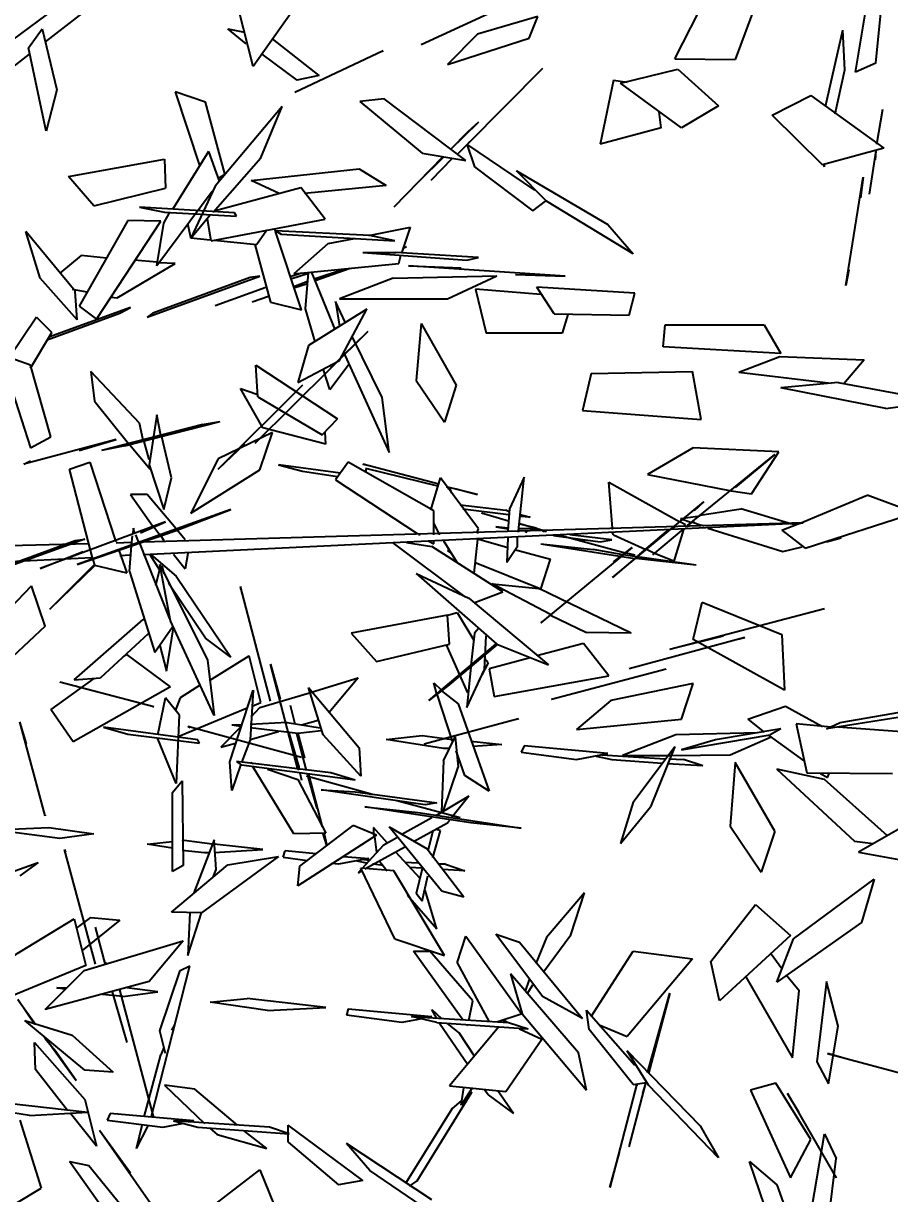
# Model space of a CAD drawing. Header units: millimetres. Extents: x 28448 to 57563, y -116865 to -58388.
# Drawn here: x 28824.4837 to 28824.6528, y -58460.6967 to -58460.4681 of the extents above; entities that cross this region are included whole.
import ezdxf

# ---------------------------------------------------------------- set-up
doc = ezdxf.new("R2010")
doc.units = ezdxf.units.MM
doc.header["$PDMODE"] = 35
doc.header["$PDSIZE"] = 0.5
doc.layers.get('DEFPOINTS').update_dxf_attribs({"color": 252, "lineweight": 5})
doc.layers.add('Proyecto de Pavimento', color=4, linetype='Continuous')
doc.styles.add('Angosta', font='romans.shx', dxfattribs={"width": 0.8})
doc.dimstyles.new('JC_1@100', dxfattribs={"dimscale": 0.9, "dimtxt": 0.18, "dimasz": 0.08, "dimexe": 0.15, "dimexo": 0.05, "dimgap": 0.05, "dimtad": 1, "dimzin": 1, "dimdsep": 46, "dimtxsty": 'Angosta', "dimblk1": 'DOT', "dimblk2": 'DOT', "dimsah": 1, "dimcen": 0.09, "dimclrd": 2, "dimclre": 1, "dimclrt": 3, "dimaunit": 1, "dimadec": 3, "dimazin": 0, "dimtfac": 1.8, "dimtmove": 2, "dimatfit": 3, "dimldrblk": 'DOT', "dimfxl": 0.15, "dimtolj": 1, "dimtzin": 0, "dimarcsym": 0})

# ---------------------------------------------------------------- blocks, each defined once
blk = doc.blocks.new('_Dot')
at = {"color": 0, "linetype": 'ByBlock', "lineweight": -2}
blk.add_line((-0.5, 0), (-1, 0), dxfattribs=at)
at = {"color": 0, "linetype": 'ByBlock', "const_width": 0.5}
blk.add_lwpolyline([(-0.25, 0, 1), (0.25, 0, 1)], format="xyb", close=True, dxfattribs=at)
blk = doc.blocks.new('*D723')
at = {"layer": 'DEFPOINTS', "color": 0, "transparency": 16777216}
for p in [(28824.37702, -58459.51858), (28824.57936, -58459.7194), (28822.83342, -58461.07383)]:
    blk.add_point(p, dxfattribs=at)
at = {"layer": 'Proyecto de Pavimento', "color": 1, "lineweight": -2, "transparency": 16777216}
for p, q in [((28824.40896, -58459.55028), (28824.67518, -58459.8145)), ((28822.86536, -58461.10553), (28823.13158, -58461.36975))]:
    blk.add_line(p, q, dxfattribs=at)
at = {"layer": 'Proyecto de Pavimento', "color": 2, "lineweight": -2, "transparency": 16777216}
blk.add_line((28823.08648, -58461.22355), (28824.52864, -58459.7705), dxfattribs=at)
at = {"layer": 'Proyecto de Pavimento', "color": 2, "lineweight": -2, "transparency": 16777216, "xscale": 0.072, "yscale": 0.072, "zscale": 0.072}
for p, rotation in [((28824.57936, -58459.7194), 45.21542905401662), ((28823.03576, -58461.27465), 225.2154290540166)]:
    blk.add_blockref('_Dot', p, dxfattribs=dict(at, rotation=rotation))
at = {"layer": 'Proyecto de Pavimento', "color": 3, "transparency": 16777216, "insert": (28823.71813, -58460.40827), "char_height": 0.162, "attachment_point": 5, "rotation": 45.2154, "style": 'Angosta'}
blk.add_mtext('\\A1;2.19', dxfattribs=at)
blk = doc.blocks.new('*D724')
at = {"layer": 'DEFPOINTS', "color": 0, "transparency": 16777216}
for p in [(28824.37702, -58459.51858), (28825.92181, -58461.07383), (28825.75128, -58461.2432)]:
    blk.add_point(p, dxfattribs=at)
at = {"layer": 'Proyecto de Pavimento', "color": 1, "lineweight": -2, "transparency": 16777216}
for p, q in [((28824.34509, -58459.55029), (28824.11071, -58459.78309)), ((28825.88988, -58461.10554), (28825.6555, -58461.33834))]:
    blk.add_line(p, q, dxfattribs=at)
at = {"layer": 'Proyecto de Pavimento', "color": 2, "lineweight": -2, "transparency": 16777216}
blk.add_line((28824.25723, -58459.73904), (28825.70054, -58461.19212), dxfattribs=at)
at = {"layer": 'Proyecto de Pavimento', "color": 2, "lineweight": -2, "transparency": 16777216, "xscale": 0.072, "yscale": 0.072, "zscale": 0.072}
for p, rotation in [((28824.20649, -58459.68796), 134.8066763283313), ((28825.75128, -58461.2432), 314.8066763283313)]:
    blk.add_blockref('_Dot', p, dxfattribs=dict(at, rotation=rotation))
at = {"layer": 'Proyecto de Pavimento', "color": 3, "transparency": 16777216, "insert": (28825.06828, -58460.37679), "char_height": 0.162, "attachment_point": 5, "rotation": 314.8067, "style": 'Angosta'}
blk.add_mtext('\\A1;2.19', dxfattribs=at)
blk = doc.blocks.new('02PTRX29')
at = {"color": 7, "linetype": 'Continuous'}
for p, q in [((0.07366, 0.05955), (0.19112, 0.14646)), ((0.18581, 0.139), (0.1416, 0.10471)), ((0.12091, 0.08865), (0.13856, 0.10231)), ((0.16076, 0.00705), (0.28961, 0.01084)), ((0.28961, 0.01072), (0.16076, 0.00452)), ((0.15848, 0.00692), (0.15545, 0.0068)), ((0.15981, 0.00692), (0.16, 0.00705)), ((0.16, 0.00705), (0.15981, 0.00705)), ((0.15981, 0.00705), (0.16038, 0.00705)), ((0.16038, 0.00705), (0.16057, 0.00718)), ((0.15013, 0.00667), (0.13019, 0.00612)), ((0.1507, 0.00389), (0.11769, 0.00237)), ((0.15621, 0.00439), (0.15829, 0.00452))]:
    blk.add_line(p, q, dxfattribs=at)
at = {"color": 76, "linetype": 'Continuous'}
for p, q in [((0.29986, 0.09877), (0.30289, 0.11724)), ((0.26456, 0.10142), (0.27139, 0.11483)), ((0.21503, 0.10421), (0.2361, 0.11395)), ((0.30384, 0.10054), (0.30517, 0.11407)), ((0.1822, 0.09991), (0.17936, 0.11116)), ((0.19074, 0.11192), (0.1822, 0.09991)), ((0.28031, 0.11192), (0.27633, 0.1013)), ((0.2378, 0.10965), (0.22604, 0.10623)), ((0.2361, 0.10547), (0.2378, 0.10965)), ((0.13837, 0.10357), (0.14103, 0.10724)), ((0.14103, 0.10724), (0.14387, 0.09535)), ((0.18088, 0.10433), (0.17727, 0.10724)), ((0.17727, 0.10724), (0.1805, 0.10661)), ((0.19511, 0.09813), (0.186, 0.10534)), ((0.22604, 0.10623), (0.22016, 0.10028)), ((0.22016, 0.10028), (0.2361, 0.10547)), ((0.29397, 0.09206), (0.29739, 0.10699)), ((0.29777, 0.09927), (0.29739, 0.10699)), ((0.14179, 0.08725), (0.13837, 0.10357)), ((0.20763, 0.10294), (0.19036, 0.09484)), ((0.20763, 0.10294), (0.20744, 0.10281)), ((0.21503, 0.10421), (0.2156, 0.10446)), ((0.18391, 0.10231), (0.19074, 0.09725)), ((0.26456, 0.10142), (0.27633, 0.1013)), ((0.23875, 0.09953), (0.22395, 0.0846)), ((0.23154, 0.09231), (0.23875, 0.09953)), ((0.25393, 0.09662), (0.26513, 0.0994)), ((0.26513, 0.0994), (0.2731, 0.09219)), ((0.29587, 0.09067), (0.29777, 0.09927)), ((0.30384, 0.10054), (0.29986, 0.09877)), ((0.19511, 0.09813), (0.19074, 0.09725)), ((0.25261, 0.09725), (0.24995, 0.08472)), ((0.25261, 0.09725), (0.25526, 0.09687)), ((0.26589, 0.08789), (0.25393, 0.09662)), ((0.14387, 0.09535), (0.14179, 0.08725)), ((0.17291, 0.09295), (0.16702, 0.09497)), ((0.16702, 0.09497), (0.17177, 0.08055)), ((0.28354, 0.09042), (0.29113, 0.09421)), ((0.29113, 0.09421), (0.30536, 0.08397)), ((0.1767, 0.07891), (0.17291, 0.09295)), ((0.1879, 0.09206), (0.1748, 0.0765)), ((0.18372, 0.08207), (0.1879, 0.09206)), ((0.20782, 0.09358), (0.20308, 0.09307)), ((0.20308, 0.09307), (0.21522, 0.08295)), ((0.22376, 0.08156), (0.20782, 0.09358)), ((0.2731, 0.09219), (0.26589, 0.08789)), ((0.30403, 0.08472), (0.30517, 0.09156)), ((0.2619, 0.08789), (0.26152, 0.09105)), ((0.2934, 0.08068), (0.28354, 0.09042)), ((0.22073, 0.08371), (0.22623, 0.08903)), ((0.22414, 0.08713), (0.22073, 0.08371)), ((0.22623, 0.08903), (0.22414, 0.08713)), ((0.2619, 0.08789), (0.24995, 0.08472)), ((0.22395, 0.0846), (0.22205, 0.0827)), ((0.22395, 0.0846), (0.22452, 0.08523)), ((0.23723, 0.07574), (0.22395, 0.08472)), ((0.22395, 0.08472), (0.22547, 0.0803)), ((0.17348, 0.08333), (0.16645, 0.07195)), ((0.17348, 0.08333), (0.17556, 0.07751)), ((0.21522, 0.08295), (0.22376, 0.08156)), ((0.30536, 0.08397), (0.2934, 0.08068)), ((0.30384, 0.08346), (0.30251, 0.07498)), ((0.30384, 0.08346), (0.30365, 0.08169)), ((0.14615, 0.0784), (0.16494, 0.08181)), ((0.16494, 0.08181), (0.16513, 0.07612)), ((0.17442, 0.07144), (0.18372, 0.08207)), ((0.21921, 0.08219), (0.20972, 0.07245)), ((0.21465, 0.07751), (0.2194, 0.08219)), ((0.22111, 0.08194), (0.21693, 0.07764)), ((0.2194, 0.08219), (0.21921, 0.08219)), ((0.22547, 0.0803), (0.23686, 0.07169)), ((0.29378, 0.0803), (0.29359, 0.08068)), ((0.29378, 0.0803), (0.29378, 0.0808)), ((0.15108, 0.07271), (0.14615, 0.0784)), ((0.1767, 0.07878), (0.17537, 0.07802)), ((0.18182, 0.07764), (0.20289, 0.07992)), ((0.20289, 0.07992), (0.2082, 0.07663)), ((0.23363, 0.07954), (0.25147, 0.06904)), ((0.23951, 0.07359), (0.23363, 0.07954)), ((0.29796, 0.05715), (0.30137, 0.07827)), ((0.30137, 0.07827), (0.3008, 0.07422)), ((0.15108, 0.07271), (0.16513, 0.07612)), ((0.17423, 0.07549), (0.16342, 0.06094)), ((0.1748, 0.0765), (0.17006, 0.06638)), ((0.17461, 0.07169), (0.1915, 0.07625)), ((0.18733, 0.07511), (0.18182, 0.07764)), ((0.19625, 0.07005), (0.1915, 0.07625)), ((0.2082, 0.07663), (0.19226, 0.07511)), ((0.23686, 0.07169), (0.23932, 0.07359)), ((0.2564, 0.06334), (0.23951, 0.07359)), ((0.1786, 0.07131), (0.16, 0.07245)), ((0.16, 0.07245), (0.16494, 0.07144)), ((0.16475, 0.06929), (0.16588, 0.07131)), ((0.16494, 0.07144), (0.17898, 0.07068)), ((0.17006, 0.06638), (0.17385, 0.07094)), ((0.17898, 0.07068), (0.1786, 0.07131)), ((0.15773, 0.0698), (0.14824, 0.0531)), ((0.15165, 0.05057), (0.16418, 0.06967)), ((0.16418, 0.06967), (0.15773, 0.0698)), ((0.16342, 0.06094), (0.16475, 0.06929)), ((0.17006, 0.06651), (0.16949, 0.06916)), ((0.17404, 0.06587), (0.17329, 0.07005)), ((0.17404, 0.06587), (0.19625, 0.07005)), ((0.25147, 0.06904), (0.2564, 0.06334)), ((0.14748, 0.05601), (0.1378, 0.06765)), ((0.14065, 0.05854), (0.1378, 0.06765)), ((0.17006, 0.06638), (0.17006, 0.06651)), ((0.17385, 0.066), (0.17006, 0.06638)), ((0.18486, 0.0679), (0.18296, 0.06512)), ((0.18638, 0.06815), (0.18657, 0.06765)), ((0.18657, 0.06777), (0.18771, 0.06714)), ((0.20498, 0.06689), (0.18657, 0.06777)), ((0.19169, 0.05234), (0.18657, 0.06765)), ((0.18771, 0.06714), (0.20991, 0.06587)), ((0.20479, 0.06689), (0.21295, 0.06853)), ((0.20991, 0.06587), (0.20498, 0.06689)), ((0.21124, 0.06347), (0.21295, 0.06853)), ((0.17461, 0.066), (0.18296, 0.06512)), ((0.18258, 0.06512), (0.18562, 0.05386)), ((0.19682, 0.06524), (0.19017, 0.05942)), ((0.20194, 0.06625), (0.19682, 0.06524)), ((0.21162, 0.06448), (0.21219, 0.06474)), ((0.14862, 0.06297), (0.14444, 0.05955)), ((0.15355, 0.06246), (0.14862, 0.06297)), ((0.16342, 0.0617), (0.15905, 0.06208)), ((0.20365, 0.0636), (0.2101, 0.0636)), ((0.20365, 0.0636), (0.22395, 0.06208)), ((0.22623, 0.06259), (0.2101, 0.0636)), ((0.21067, 0.06145), (0.21105, 0.06297)), ((0.22395, 0.06208), (0.22623, 0.06259)), ((0.15564, 0.05474), (0.16702, 0.06145)), ((0.1638, 0.06157), (0.16342, 0.0617)), ((0.16702, 0.06145), (0.1638, 0.06157)), ((0.19169, 0.05955), (0.18942, 0.05879)), ((0.1896, 0.05841), (0.19302, 0.05955)), ((0.19017, 0.05942), (0.21067, 0.06145)), ((0.19245, 0.05259), (0.19302, 0.05968)), ((0.19359, 0.05968), (0.19814, 0.04854)), ((0.19416, 0.05841), (0.19985, 0.06031)), ((0.20118, 0.06044), (0.19435, 0.05803)), ((0.21257, 0.06094), (0.22281, 0.06056)), ((0.24312, 0.05892), (0.21257, 0.06094)), ((0.29853, 0.06018), (0.29796, 0.05715)), ((0.14786, 0.05044), (0.14065, 0.05854)), ((0.16152, 0.05095), (0.18353, 0.05892)), ((0.18163, 0.05866), (0.16266, 0.05171)), ((0.18353, 0.05892), (0.18163, 0.05866)), ((0.19283, 0.0579), (0.19017, 0.05689)), ((0.19017, 0.05664), (0.19283, 0.05753)), ((0.19283, 0.05753), (0.19283, 0.0579)), ((0.20953, 0.05854), (0.19909, 0.05449)), ((0.20953, 0.05854), (0.22983, 0.05904)), ((0.22016, 0.05449), (0.22983, 0.05904)), ((0.23344, 0.0593), (0.24312, 0.05892)), ((0.14691, 0.05639), (0.14976, 0.05588)), ((0.14786, 0.05044), (0.14748, 0.05601)), ((0.1545, 0.05487), (0.15564, 0.05474)), ((0.1748, 0.05322), (0.18467, 0.05677)), ((0.18524, 0.055), (0.18201, 0.05386)), ((0.23837, 0.05537), (0.22566, 0.05639)), ((0.22566, 0.05639), (0.22775, 0.04778)), ((0.24103, 0.05158), (0.23761, 0.05677)), ((0.25678, 0.05563), (0.23761, 0.05677)), ((0.25564, 0.05133), (0.25678, 0.05563)), ((0.15829, 0.05284), (0.14235, 0.04703)), ((0.14824, 0.0531), (0.15165, 0.05057)), ((0.15621, 0.05171), (0.15829, 0.05284)), ((0.18562, 0.05386), (0.19169, 0.05234)), ((0.19435, 0.04614), (0.19245, 0.05259)), ((0.20023, 0.04981), (0.19833, 0.05398)), ((0.19833, 0.05398), (0.19909, 0.04918)), ((0.19909, 0.05449), (0.22016, 0.05449)), ((0.13989, 0.05095), (0.13457, 0.04298)), ((0.13989, 0.05095), (0.14292, 0.04791)), ((0.14198, 0.04652), (0.15621, 0.05171)), ((0.16266, 0.05171), (0.16152, 0.05095)), ((0.20441, 0.05247), (0.19302, 0.04538)), ((0.19909, 0.04247), (0.20441, 0.05247)), ((0.24103, 0.05158), (0.25564, 0.05133)), ((0.24369, 0.05145), (0.24255, 0.04778)), ((0.2046, 0.04816), (0.18258, 0.02628)), ((0.19739, 0.04108), (0.2046, 0.04816)), ((0.21503, 0.04968), (0.21408, 0.03855)), ((0.21503, 0.04968), (0.22186, 0.03766)), ((0.26228, 0.04513), (0.26266, 0.04943)), ((0.26266, 0.04943), (0.28202, 0.04943)), ((0.28202, 0.04943), (0.28524, 0.04386)), ((0.13875, 0.04095), (0.14292, 0.04791)), ((0.20744, 0.03526), (0.20156, 0.04715)), ((0.24255, 0.04778), (0.22775, 0.04778)), ((0.13875, 0.04159), (0.13287, 0.04361)), ((0.13287, 0.04361), (0.13875, 0.02539)), ((0.19302, 0.04538), (0.19093, 0.03817)), ((0.19985, 0.04412), (0.20877, 0.02451)), ((0.28524, 0.04386), (0.26228, 0.04513)), ((0.14273, 0.02754), (0.13875, 0.04159)), ((0.18315, 0.03539), (0.18277, 0.04159)), ((0.18277, 0.04159), (0.19871, 0.03109)), ((0.19093, 0.03817), (0.19909, 0.04247)), ((0.1972, 0.03678), (0.20099, 0.04184)), ((0.27708, 0.04019), (0.28505, 0.04323)), ((0.28505, 0.04323), (0.30156, 0.0426)), ((0.30156, 0.0426), (0.29758, 0.03792)), ((0.16, 0.0302), (0.15051, 0.04032)), ((0.15051, 0.04032), (0.15127, 0.0345)), ((0.1972, 0.03678), (0.19587, 0.04083)), ((0.24824, 0.03994), (0.24653, 0.03273)), ((0.24824, 0.03994), (0.26798, 0.04032)), ((0.26968, 0.03096), (0.26798, 0.04032)), ((0.27708, 0.04019), (0.29511, 0.03804)), ((0.17537, 0.02122), (0.19188, 0.03766)), ((0.1841, 0.02931), (0.17974, 0.03703)), ((0.17974, 0.03703), (0.18296, 0.03589)), ((0.19188, 0.03766), (0.18998, 0.03577)), ((0.21408, 0.03855), (0.21959, 0.03045)), ((0.22186, 0.03766), (0.21959, 0.03045)), ((0.29644, 0.03817), (0.28524, 0.03716)), ((0.30574, 0.03311), (0.28524, 0.03716)), ((0.29644, 0.03817), (0.31636, 0.0345)), ((0.15127, 0.0345), (0.15791, 0.02628)), ((0.18315, 0.03539), (0.19568, 0.02792)), ((0.20877, 0.02451), (0.20744, 0.03526)), ((0.30574, 0.03311), (0.31636, 0.0345)), ((0.24653, 0.03273), (0.26968, 0.03096)), ((0.17234, 0.02995), (0.1526, 0.02489)), ((0.15716, 0.02577), (0.17575, 0.03058)), ((0.16076, 0.02691), (0.16, 0.0302)), ((0.16342, 0.03184), (0.1619, 0.0221)), ((0.16418, 0.0278), (0.16342, 0.03184)), ((0.17234, 0.02995), (0.17575, 0.03058)), ((0.19568, 0.02792), (0.19871, 0.03109)), ((0.13875, 0.02539), (0.14273, 0.02754)), ((0.16437, 0.02754), (0.16418, 0.0278)), ((0.16626, 0.01957), (0.16437, 0.02754)), ((0.186, 0.02843), (0.17537, 0.02324)), ((0.18353, 0.02109), (0.186, 0.02843)), ((0.19644, 0.02615), (0.1841, 0.02931)), ((0.19644, 0.02615), (0.19625, 0.02843)), ((0.15545, 0.02704), (0.13742, 0.02223)), ((0.14824, 0.02489), (0.15545, 0.02704)), ((0.15716, 0.02577), (0.1526, 0.02489)), ((0.1581, 0.02603), (0.16209, 0.02122)), ((0.16095, 0.02666), (0.16076, 0.02691)), ((0.1619, 0.02312), (0.16095, 0.02666)), ((0.1805, 0.02615), (0.17537, 0.02122)), ((0.26817, 0.02539), (0.25925, 0.02021)), ((0.28486, 0.02463), (0.26817, 0.02539)), ((0.13742, 0.02223), (0.13875, 0.02286)), ((0.17537, 0.02324), (0.17006, 0.01262)), ((0.26703, 0.01021), (0.28411, 0.02413)), ((0.28411, 0.02413), (0.27633, 0.01768)), ((0.27955, 0.01641), (0.28486, 0.02463)), ((0.14634, 0.02122), (0.15032, 0.02261)), ((0.15089, 0.00363), (0.14634, 0.02122)), ((0.15032, 0.02261), (0.15526, 0.00743)), ((0.1619, 0.0221), (0.16475, 0.01337)), ((0.17006, 0.01262), (0.18353, 0.02109)), ((0.19928, 0.02046), (0.18714, 0.0221)), ((0.18714, 0.0221), (0.19188, 0.02084)), ((0.19188, 0.02084), (0.19871, 0.01983)), ((0.2008, 0.02261), (0.19833, 0.01919)), ((0.2175, 0.01312), (0.2008, 0.02261)), ((0.20365, 0.02223), (0.20422, 0.0221)), ((0.21845, 0.01831), (0.20365, 0.02223)), ((0.21826, 0.01793), (0.20422, 0.02134)), ((0.20422, 0.02134), (0.20422, 0.02059)), ((0.16475, 0.01337), (0.16626, 0.01957)), ((0.19833, 0.01919), (0.21427, 0.00869)), ((0.21693, 0.01325), (0.21883, 0.01957)), ((0.22623, 0.00958), (0.21883, 0.01957)), ((0.23515, 0.0197), (0.2323, 0.0135)), ((0.23401, 0.0092), (0.23515, 0.0197)), ((0.25242, 0.00971), (0.25166, 0.01869)), ((0.25166, 0.01869), (0.26551, 0.01097)), ((0.25925, 0.02021), (0.27557, 0.01704)), ((0.16152, 0.01628), (0.15829, 0.01628)), ((0.15829, 0.01628), (0.16266, 0.01009)), ((0.16721, 0.00958), (0.16152, 0.01628)), ((0.21997, 0.0178), (0.22186, 0.01742)), ((0.22604, 0.01628), (0.21997, 0.0178)), ((0.22016, 0.01755), (0.22054, 0.01755)), ((0.22054, 0.01755), (0.22092, 0.01654)), ((0.22186, 0.01742), (0.22604, 0.01628)), ((0.27557, 0.01704), (0.27955, 0.01641)), ((0.28904, 0.01072), (0.30213, 0.01616)), ((0.31143, 0.01274), (0.30213, 0.01616)), ((0.22262, 0.01426), (0.23154, 0.01325)), ((0.25242, 0.00009), (0.27025, 0.01489)), ((0.27025, 0.01489), (0.26836, 0.01312)), ((0.17784, 0.01337), (0.14786, 0.00262)), ((0.16702, 0.0092), (0.17784, 0.01337)), ((0.2175, 0.00844), (0.2175, 0.01312)), ((0.22319, 0.0135), (0.23211, 0.01236)), ((0.23211, 0.0111), (0.2268, 0.01262)), ((0.23211, 0.013), (0.23154, 0.01325)), ((0.2323, 0.0135), (0.23192, 0.0092)), ((0.23439, 0.01236), (0.23629, 0.01186)), ((0.23629, 0.01186), (0.23439, 0.01198)), ((0.2657, 0.0116), (0.26627, 0.0116)), ((0.2657, 0.0116), (0.26779, 0.01084)), ((0.26627, 0.0116), (0.26665, 0.01173)), ((0.26665, 0.01173), (0.26949, 0.01211)), ((0.26949, 0.01224), (0.27746, 0.0135)), ((0.26949, 0.01211), (0.26949, 0.01224)), ((0.28676, 0.01072), (0.27746, 0.0135)), ((0.28999, 0.00578), (0.31143, 0.01274)), ((0.16513, 0.01097), (0.14065, 0.00186)), ((0.14786, 0.00262), (0.16702, 0.0092)), ((0.15886, 0.00971), (0.15867, 0.00857)), ((0.15905, 0.00882), (0.15886, 0.00971)), ((0.16019, 0.00882), (0.16513, 0.01097)), ((0.16266, 0.01009), (0.16285, 0.00996)), ((0.16285, 0.00996), (0.16399, 0.00844)), ((0.16892, 0.00743), (0.1674, 0.00933)), ((0.21845, 0.00882), (0.2175, 0.01072)), ((0.22604, 0.00907), (0.22623, 0.00958)), ((0.23192, 0.00971), (0.22964, 0.00996)), ((0.22964, 0.00996), (0.23192, 0.00958)), ((0.23629, 0.00958), (0.23401, 0.00958)), ((0.23401, 0.00958), (0.23401, 0.0092)), ((0.23401, 0.0092), (0.2342, 0.0092)), ((0.2342, 0.01059), (0.23723, 0.00983)), ((0.23856, 0.00933), (0.2342, 0.01059)), ((0.23761, 0.00933), (0.23629, 0.00958)), ((0.23723, 0.00983), (0.23856, 0.00933)), ((0.23875, 0.0092), (0.23913, 0.00907)), ((0.23913, 0.0092), (0.23951, 0.00907)), ((0.25242, 0.00958), (0.25242, 0.00971)), ((0.25242, 0.00945), (0.25242, 0.00958)), ((0.25773, 0.00465), (0.26342, 0.00945)), ((0.26627, 0.00958), (0.2602, 0.00452)), ((0.26418, 0.00983), (0.26418, 0.00996)), ((0.26437, 0.00983), (0.26418, 0.00983)), ((0.26456, 0.00996), (0.26437, 0.00983)), ((0.26627, 0.00945), (0.26437, 0.00325)), ((0.2657, 0.01097), (0.26665, 0.01046)), ((0.26646, 0.01009), (0.26665, 0.01046)), ((0.26646, 0.01009), (0.26646, 0.00996)), ((0.26684, 0.00996), (0.26646, 0.01009)), ((0.26703, 0.01009), (0.26684, 0.00996)), ((0.26836, 0.01122), (0.26703, 0.01021)), ((0.26703, 0.01021), (0.26703, 0.01009)), ((0.26968, 0.01021), (0.26798, 0.01084)), ((0.26987, 0.01021), (0.26968, 0.01021)), ((0.27025, 0.01009), (0.26987, 0.01021)), ((0.27101, 0.00971), (0.28562, 0.00515)), ((0.28543, 0.00933), (0.28866, 0.01059)), ((0.28543, 0.00933), (0.28999, 0.00578)), ((0.28714, 0.01059), (0.28676, 0.01072)), ((0.28733, 0.01059), (0.28714, 0.01059)), ((0.2879, 0.01034), (0.28733, 0.01059)), ((0.28866, 0.01059), (0.28904, 0.01072)), ((0.14938, 0.00756), (0.12717, -0.00041)), ((0.1285, 0.00034), (0.14748, 0.0073)), ((0.14748, 0.0073), (0.14938, 0.00756)), ((0.15526, 0.00743), (0.15545, 0.00705)), ((0.15848, 0.00642), (0.15867, 0.00819)), ((0.15924, 0.00844), (0.15981, 0.00692)), ((0.15981, 0.00692), (0.16, 0.0068)), ((0.16399, 0.00844), (0.16418, 0.00819)), ((0.16418, 0.00819), (0.16475, 0.0073)), ((0.21219, 0.00692), (0.21712, 0.00616)), ((0.21465, 0.00844), (0.21465, 0.00831)), ((0.21655, 0.00718), (0.2175, 0.00667)), ((0.2175, 0.00667), (0.2175, 0.00718)), ((0.21864, 0.00857), (0.21845, 0.00882)), ((0.21864, 0.00844), (0.21864, 0.00857)), ((0.22205, 0.003), (0.2194, 0.0073)), ((0.22604, 0.00756), (0.22528, 0.00085)), ((0.22604, 0.00882), (0.22604, 0.00869)), ((0.23173, 0.00591), (0.22604, 0.00756)), ((0.23192, 0.00781), (0.23173, 0.003)), ((0.23192, 0.00895), (0.23192, 0.00895)), ((0.23382, 0.00616), (0.23382, 0.00793)), ((0.23401, 0.00895), (0.23401, 0.00907)), ((0.23534, 0.00907), (0.23572, 0.00895)), ((0.24084, 0.00831), (0.24995, 0.00705)), ((0.24217, 0.00831), (0.24691, 0.00718)), ((0.24236, 0.00831), (0.25488, 0.0049)), ((0.25223, 0.00743), (0.24407, 0.00844)), ((0.24995, 0.00705), (0.25223, 0.00743)), ((0.25261, 0.00844), (0.25242, 0.00882)), ((0.25261, 0.00844), (0.25887, 0.00553)), ((0.29416, 0.00705), (0.29701, 0.00781)), ((0.29701, 0.00781), (0.29644, 0.00781)), ((0.14065, 0.00186), (0.149, 0.00515)), ((0.15602, 0.0054), (0.15754, 0.00098)), ((0.1581, 0.00123), (0.15848, 0.00629)), ((0.16, 0.0068), (0.16588, -0.00801)), ((0.16664, 0.00465), (0.16892, 0.00174)), ((0.16949, 0.00477), (0.16892, 0.00174)), ((0.20953, 0.0068), (0.22357, -0.0037)), ((0.23097, -0.00269), (0.21712, 0.00616)), ((0.22054, 0.0054), (0.22016, 0.00528)), ((0.22016, 0.00528), (0.22073, 0.0049)), ((0.23382, 0.00616), (0.23173, 0.003)), ((0.23325, 0.00553), (0.24027, 0.00363)), ((0.23837, 0.00667), (0.25678, 0.00376)), ((0.23837, 0.00667), (0.24862, 0.00553)), ((0.25621, 0.00591), (0.23837, -0.00876)), ((0.2545, 0.00452), (0.24862, 0.00553)), ((0.25773, 0.00465), (0.25242, 0.00009)), ((0.25261, 0.00313), (0.25621, 0.00591)), ((0.25488, 0.0049), (0.25507, 0.0049)), ((0.25507, 0.0049), (0.25678, 0.00452)), ((0.26058, 0.00477), (0.25906, 0.00553)), ((0.26437, 0.00325), (0.26058, 0.00477)), ((0.28562, 0.00515), (0.28942, 0.00604)), ((0.15108, 0.0025), (0.14254, -0.00611)), ((0.14254, -0.00611), (0.15127, 0.00237)), ((0.15089, 0.00363), (0.15127, 0.0025)), ((0.15127, 0.00237), (0.15108, 0.0025)), ((0.15127, 0.0025), (0.15754, 0.00098)), ((0.16399, 0.00148), (0.16209, 0.00452)), ((0.16228, 0.00452), (0.16721, 0.00034)), ((0.16607, -0.00838), (0.16399, 0.00262)), ((0.16399, 0.00262), (0.17329, -0.0161)), ((0.16418, 0.00199), (0.16437, 0.00237)), ((0.16437, 0.00237), (0.16475, 0.00085)), ((0.23837, -0.00219), (0.22547, 0.003)), ((0.23837, -0.00219), (0.24027, 0.00363)), ((0.26873, 0.0025), (0.2545, 0.00452)), ((0.26873, 0.0025), (0.25697, 0.00376)), ((0.1581, 0.00123), (0.16304, -0.01458)), ((0.16323, -0.00143), (0.16399, 0.00161)), ((0.16399, 0.00161), (0.16418, 0.00199)), ((0.16721, 0.00034), (0.17784, -0.01547)), ((0.21408, 0.00085), (0.22983, -0.01294)), ((0.21408, 0.00085), (0.22433, -0.00396)), ((0.12774, -0.01319), (0.13894, -0.00155)), ((0.1416, -0.0094), (0.13894, -0.00155)), ((0.17291, -0.0118), (0.1657, -0.00105)), ((0.18562, -0.02407), (0.17974, -0.00168)), ((0.17974, -0.00168), (0.17974, -0.00219)), ((0.24027, -0.00712), (0.22889, -0.00117)), ((0.22889, -0.00117), (0.23799, -0.00206)), ((0.25602, -0.01079), (0.23799, -0.00206)), ((0.23799, -0.00206), (0.23837, -0.00219)), ((0.22433, -0.00396), (0.23989, -0.01699)), ((0.22528, -0.00484), (0.23097, -0.00269)), ((0.21997, -0.00737), (0.22205, -0.00674)), ((0.22205, -0.00674), (0.22528, -0.01218)), ((0.26361, -0.01395), (0.29378, -0.00598)), ((0.26817, -0.01205), (0.26987, -0.00472)), ((0.26987, -0.00472), (0.28543, -0.01104)), ((0.14729, -0.0199), (0.16076, -0.00813)), ((0.16076, -0.00813), (0.16095, -0.00813)), ((0.1657, -0.00699), (0.16551, -0.00699)), ((0.1657, -0.00737), (0.1657, -0.00699)), ((0.1657, -0.00737), (0.1657, -0.00737)), ((0.16588, -0.00801), (0.16607, -0.00838)), ((0.17461, -0.02685), (0.16607, -0.00838)), ((0.22016, -0.00725), (0.20137, -0.01079)), ((0.22054, -0.01294), (0.22016, -0.00725)), ((0.23837, -0.00876), (0.23894, -0.00838)), ((0.24027, -0.00725), (0.24729, -0.01066)), ((0.1416, -0.0094), (0.12907, -0.02116)), ((0.16171, -0.01091), (0.15241, -0.01952)), ((0.16645, -0.00965), (0.16304, -0.01458)), ((0.16532, -0.01825), (0.16664, -0.00978)), ((0.20137, -0.01079), (0.2063, -0.01635)), ((0.22547, -0.01079), (0.22471, -0.01711)), ((0.22623, -0.0099), (0.22547, -0.01079)), ((0.22737, -0.01787), (0.22775, -0.01129)), ((0.25602, -0.01079), (0.24729, -0.01066)), ((0.26361, -0.01395), (0.27405, -0.01129)), ((0.28543, -0.01104), (0.286, -0.02192)), ((0.16399, -0.01319), (0.16532, -0.01825)), ((0.17784, -0.01547), (0.17291, -0.0118)), ((0.2063, -0.01635), (0.22054, -0.01294)), ((0.21655, -0.02394), (0.22964, -0.01294)), ((0.22414, -0.02243), (0.21997, -0.01307)), ((0.22983, -0.01307), (0.22016, -0.02116)), ((0.22983, -0.01294), (0.23989, -0.01699)), ((0.24672, -0.01281), (0.23761, -0.01522)), ((0.25166, -0.01914), (0.24672, -0.01281)), ((0.27822, -0.01167), (0.25564, -0.01775)), ((0.286, -0.02192), (0.26817, -0.01205)), ((0.27557, -0.01231), (0.27822, -0.01167)), ((0.15678, -0.01547), (0.15754, -0.01496)), ((0.16607, -0.02129), (0.15754, -0.01496)), ((0.17367, -0.02002), (0.18145, -0.01522)), ((0.18372, -0.02432), (0.18145, -0.01522)), ((0.22813, -0.01661), (0.22737, -0.01572)), ((0.23629, -0.0156), (0.22832, -0.01775)), ((0.17329, -0.0161), (0.17461, -0.02685)), ((0.19093, -0.03735), (0.18562, -0.01686)), ((0.18562, -0.01686), (0.18752, -0.02369)), ((0.22471, -0.01737), (0.22395, -0.02534)), ((0.22395, -0.02534), (0.22737, -0.01787)), ((0.22471, -0.01711), (0.22471, -0.01737)), ((0.22813, -0.01661), (0.22623, -0.02015)), ((0.22832, -0.01775), (0.22926, -0.02319)), ((0.24046, -0.02369), (0.26285, -0.01775)), ((0.15108, -0.01964), (0.14273, -0.02572)), ((0.16285, -0.02521), (0.14444, -0.0204)), ((0.14729, -0.0199), (0.15241, -0.01952)), ((0.19359, -0.0223), (0.2027, -0.01952)), ((0.2027, -0.01952), (0.19701, -0.02635)), ((0.21807, -0.02268), (0.2175, -0.02053)), ((0.2175, -0.02053), (0.21902, -0.02192)), ((0.22926, -0.02319), (0.25166, -0.01914)), ((0.16607, -0.02129), (0.1471, -0.03204)), ((0.17177, -0.02104), (0.16797, -0.02344)), ((0.17765, -0.03596), (0.1822, -0.02192)), ((0.1822, -0.02192), (0.18163, -0.03166)), ((0.18353, -0.02534), (0.19321, -0.02243)), ((0.19587, -0.03065), (0.19302, -0.02141)), ((0.19302, -0.02141), (0.20289, -0.03318)), ((0.19321, -0.02243), (0.19359, -0.0223)), ((0.22016, -0.02116), (0.21655, -0.02394)), ((0.21807, -0.02268), (0.22111, -0.03191)), ((0.21902, -0.02205), (0.22224, -0.02458)), ((0.26817, -0.02066), (0.25204, -0.02394)), ((0.26589, -0.02761), (0.26817, -0.02066)), ((0.16361, -0.03065), (0.16513, -0.02344)), ((0.16778, -0.02673), (0.16513, -0.02344)), ((0.16797, -0.02344), (0.16702, -0.02597)), ((0.18201, -0.02508), (0.18372, -0.02432)), ((0.18942, -0.02483), (0.19036, -0.0285)), ((0.22224, -0.02458), (0.22832, -0.04166)), ((0.24046, -0.02369), (0.24103, -0.02357)), ((0.25204, -0.02394), (0.24539, -0.02964)), ((0.27879, -0.02761), (0.28619, -0.02508)), ((0.28619, -0.02508), (0.2934, -0.02901)), ((0.29682, -0.02825), (0.31731, -0.0247)), ((0.1471, -0.03204), (0.14273, -0.02572)), ((0.16285, -0.02521), (0.16266, -0.02521)), ((0.16778, -0.02673), (0.16721, -0.04014)), ((0.18107, -0.02546), (0.16759, -0.03103)), ((0.18182, -0.02711), (0.18353, -0.02534)), ((0.31067, -0.02685), (0.29416, -0.02951)), ((0.13799, -0.03242), (0.13666, -0.02812)), ((0.1416, -0.04646), (0.13666, -0.02812)), ((0.17139, -0.03166), (0.15298, -0.02913)), ((0.15298, -0.02913), (0.15773, -0.03052)), ((0.19169, -0.03508), (0.16949, -0.02901)), ((0.16949, -0.02901), (0.16987, -0.02926)), ((0.17974, -0.02913), (0.17594, -0.03305)), ((0.17993, -0.02875), (0.17803, -0.02875)), ((0.17974, -0.02901), (0.17803, -0.02875)), ((0.18885, -0.02825), (0.18163, -0.02863)), ((0.19093, -0.0304), (0.18163, -0.02926)), ((0.18885, -0.02825), (0.1953, -0.02926)), ((0.19492, -0.02787), (0.19169, -0.02875)), ((0.2156, -0.03242), (0.23401, -0.02749)), ((0.23401, -0.02749), (0.23382, -0.02761)), ((0.24539, -0.02964), (0.26589, -0.02761)), ((0.28524, -0.02951), (0.27253, -0.03166)), ((0.27879, -0.02761), (0.28202, -0.03014)), ((0.28524, -0.02951), (0.28316, -0.03065)), ((0.29511, -0.02913), (0.28828, -0.0285)), ((0.28828, -0.0285), (0.29037, -0.03811)), ((0.29416, -0.02951), (0.29682, -0.02825)), ((0.30972, -0.03014), (0.29644, -0.02913)), ((0.15773, -0.03052), (0.17177, -0.03229)), ((0.16361, -0.03141), (0.16361, -0.03128)), ((0.16721, -0.04014), (0.16361, -0.03141)), ((0.17177, -0.03229), (0.17139, -0.03166)), ((0.18163, -0.03166), (0.17993, -0.03609)), ((0.18163, -0.03154), (0.18714, -0.03002)), ((0.19112, -0.03672), (0.18923, -0.03027)), ((0.19264, -0.03761), (0.19074, -0.0304)), ((0.19074, -0.0304), (0.19093, -0.0304)), ((0.19549, -0.02989), (0.19093, -0.0304)), ((0.19093, -0.0304), (0.19226, -0.0352)), ((0.20327, -0.03875), (0.19587, -0.03065)), ((0.2082, -0.03154), (0.21522, -0.03078)), ((0.2194, -0.03331), (0.2082, -0.03154)), ((0.21522, -0.03078), (0.22111, -0.03154)), ((0.2194, -0.03571), (0.22167, -0.03103)), ((0.22167, -0.03103), (0.22224, -0.03698)), ((0.22471, -0.03191), (0.23078, -0.03255)), ((0.26475, -0.03065), (0.25431, -0.0347)), ((0.28069, -0.03027), (0.26475, -0.03065)), ((0.26589, -0.03356), (0.28316, -0.03065)), ((0.27253, -0.03166), (0.26589, -0.03356)), ((0.27538, -0.03457), (0.28335, -0.03103)), ((0.2898, -0.03571), (0.28297, -0.03078)), ((0.17594, -0.03305), (0.17879, -0.03229)), ((0.20289, -0.03318), (0.20327, -0.03875)), ((0.22054, -0.03331), (0.2194, -0.03331)), ((0.22357, -0.03862), (0.22186, -0.03381)), ((0.23078, -0.03255), (0.22509, -0.03293)), ((0.23515, -0.0328), (0.23458, -0.03407)), ((0.23458, -0.03407), (0.24539, -0.03546)), ((0.25147, -0.03432), (0.23515, -0.0328)), ((0.2564, -0.04381), (0.26456, -0.03293)), ((0.26456, -0.03293), (0.25982, -0.04469)), ((0.17803, -0.04153), (0.17765, -0.03596)), ((0.19739, -0.03811), (0.17898, -0.03584)), ((0.17898, -0.03584), (0.17993, -0.0366)), ((0.1822, -0.03634), (0.18182, -0.03609)), ((0.18182, -0.03609), (0.18182, -0.03622)), ((0.2194, -0.03571), (0.21902, -0.0457)), ((0.24539, -0.03546), (0.25147, -0.03432)), ((0.24919, -0.03482), (0.25223, -0.03546)), ((0.25033, -0.03457), (0.26266, -0.03533)), ((0.25223, -0.03546), (0.26209, -0.03622)), ((0.25431, -0.0347), (0.26323, -0.0347)), ((0.27006, -0.03672), (0.26304, -0.03634)), ((0.26323, -0.0347), (0.2638, -0.0347)), ((0.26342, -0.03533), (0.26627, -0.03546)), ((0.2638, -0.0347), (0.27538, -0.03457)), ((0.27006, -0.03672), (0.26627, -0.03546)), ((0.27633, -0.03609), (0.27538, -0.04849)), ((0.28411, -0.0495), (0.27633, -0.03609)), ((0.17974, -0.0366), (0.17803, -0.04153)), ((0.20213, -0.03951), (0.17993, -0.0366)), ((0.19017, -0.05001), (0.1822, -0.03698)), ((0.18505, -0.03735), (0.19093, -0.03938)), ((0.19112, -0.03748), (0.19093, -0.03735)), ((0.19112, -0.03672), (0.19112, -0.03748)), ((0.19131, -0.03811), (0.19169, -0.03951)), ((0.20554, -0.04229), (0.19264, -0.03875)), ((0.19473, -0.04507), (0.19283, -0.03837)), ((0.19302, -0.03837), (0.19568, -0.04861)), ((0.20213, -0.03951), (0.19739, -0.03811)), ((0.2194, -0.04545), (0.22224, -0.03698)), ((0.22832, -0.04166), (0.22357, -0.03862)), ((0.28448, -0.03735), (0.29967, -0.0514)), ((0.29378, -0.03938), (0.28448, -0.03735)), ((0.29037, -0.03811), (0.30707, -0.03824)), ((0.29302, -0.03824), (0.29435, -0.039)), ((0.29435, -0.039), (0.29473, -0.03824)), ((0.16645, -0.04191), (0.16835, -0.03963)), ((0.16835, -0.03963), (0.16854, -0.0562)), ((0.19093, -0.03938), (0.19644, -0.04988)), ((0.30612, -0.05038), (0.29378, -0.03938)), ((0.16645, -0.05734), (0.16645, -0.04191)), ((0.21579, -0.04431), (0.19549, -0.0414)), ((0.19549, -0.0414), (0.20213, -0.04178)), ((0.20213, -0.04178), (0.21807, -0.04393)), ((0.20289, -0.04153), (0.20535, -0.04229)), ((0.22433, -0.04267), (0.21788, -0.04646)), ((0.22433, -0.04267), (0.22092, -0.04684)), ((0.20403, -0.04469), (0.21446, -0.04583)), ((0.22471, -0.04785), (0.20403, -0.04469)), ((0.22262, -0.04684), (0.21029, -0.04355)), ((0.21807, -0.04393), (0.21579, -0.04431)), ((0.2564, -0.04381), (0.25393, -0.0519)), ((0.25393, -0.0519), (0.25982, -0.04469)), ((0.1416, -0.04634), (0.1416, -0.04646)), ((0.21712, -0.04684), (0.21124, -0.05013)), ((0.21351, -0.05152), (0.22016, -0.04785)), ((0.21446, -0.04583), (0.23458, -0.04887)), ((0.22016, -0.04785), (0.22054, -0.04735)), ((0.23458, -0.04887), (0.22471, -0.04785)), ((0.13154, -0.04925), (0.14235, -0.04874)), ((0.14444, -0.05089), (0.13154, -0.04925)), ((0.14235, -0.04874), (0.15108, -0.05001)), ((0.15108, -0.05001), (0.14444, -0.05089)), ((0.19644, -0.04988), (0.19017, -0.05001)), ((0.2063, -0.05026), (0.19093, -0.06013)), ((0.19131, -0.05633), (0.20175, -0.04836)), ((0.19663, -0.05228), (0.19587, -0.05001)), ((0.19606, -0.05001), (0.19663, -0.05228)), ((0.2063, -0.05026), (0.20175, -0.04836)), ((0.20839, -0.05178), (0.20573, -0.04874)), ((0.20573, -0.04874), (0.20573, -0.05013)), ((0.20573, -0.05013), (0.20592, -0.05051)), ((0.20877, -0.04861), (0.21617, -0.05291)), ((0.21902, -0.06114), (0.20877, -0.04861)), ((0.21731, -0.0495), (0.21636, -0.05329)), ((0.21731, -0.05469), (0.21883, -0.04937)), ((0.21883, -0.04937), (0.21788, -0.04912)), ((0.27538, -0.04849), (0.28145, -0.05747)), ((0.28411, -0.0495), (0.28145, -0.05747)), ((0.30953, -0.04836), (0.30042, -0.05355)), ((0.16152, -0.05203), (0.16645, -0.05152)), ((0.16645, -0.05279), (0.16152, -0.05203)), ((0.16873, -0.05127), (0.16835, -0.0514)), ((0.17423, -0.05203), (0.16873, -0.05127)), ((0.17461, -0.05114), (0.17063, -0.06152)), ((0.17461, -0.05203), (0.17423, -0.05203)), ((0.17499, -0.05696), (0.17461, -0.05114)), ((0.1841, -0.05304), (0.17461, -0.05203)), ((0.20763, -0.05228), (0.2027, -0.0576)), ((0.20403, -0.05684), (0.21181, -0.05254)), ((0.20592, -0.05051), (0.2063, -0.05367)), ((0.21029, -0.05076), (0.20763, -0.05228)), ((0.29967, -0.0514), (0.30327, -0.0519)), ((0.15146, -0.07543), (0.14539, -0.05304)), ((0.14539, -0.05304), (0.14558, -0.05355)), ((0.16835, -0.05317), (0.17272, -0.05367)), ((0.18714, -0.05443), (0.17215, -0.06544)), ((0.17272, -0.05367), (0.17367, -0.05367)), ((0.17461, -0.05367), (0.1841, -0.05304)), ((0.17727, -0.05608), (0.18714, -0.05443)), ((0.18809, -0.05456), (0.18847, -0.05329)), ((0.18809, -0.05456), (0.19283, -0.05519)), ((0.19454, -0.05393), (0.18847, -0.05329)), ((0.20479, -0.05481), (0.1989, -0.05595)), ((0.19985, -0.05443), (0.20479, -0.05481)), ((0.21484, -0.05873), (0.2101, -0.05355)), ((0.21617, -0.05291), (0.22338, -0.06228)), ((0.30042, -0.05355), (0.32092, -0.05734)), ((0.12869, -0.05975), (0.14027, -0.05557)), ((0.14027, -0.05557), (0.13666, -0.05823)), ((0.16626, -0.06531), (0.17727, -0.05608)), ((0.16854, -0.0562), (0.16645, -0.05734)), ((0.17442, -0.05848), (0.17499, -0.05696)), ((0.19093, -0.06013), (0.19131, -0.05633)), ((0.1989, -0.05595), (0.19757, -0.05582)), ((0.20441, -0.0557), (0.20251, -0.05532)), ((0.20991, -0.0705), (0.20327, -0.05671)), ((0.20972, -0.05722), (0.20327, -0.05671)), ((0.20498, -0.05519), (0.20384, -0.05507)), ((0.20573, -0.05595), (0.20554, -0.05595)), ((0.20763, -0.0562), (0.20573, -0.05595)), ((0.20687, -0.05532), (0.20839, -0.05722)), ((0.21446, -0.0557), (0.21181, -0.05557)), ((0.21522, -0.05671), (0.21276, -0.05658)), ((0.21522, -0.05684), (0.21408, -0.06164)), ((0.21978, -0.05595), (0.21845, -0.05595)), ((0.22357, -0.05722), (0.21921, -0.05696)), ((0.21978, -0.05595), (0.22357, -0.05722)), ((0.2027, -0.0576), (0.20346, -0.05722)), ((0.21959, -0.07379), (0.20972, -0.05722)), ((0.21522, -0.06316), (0.21636, -0.05823)), ((0.28771, -0.0705), (0.30346, -0.05886)), ((0.30346, -0.05886), (0.30099, -0.06734)), ((0.21522, -0.06316), (0.21408, -0.06164)), ((0.21807, -0.0686), (0.21579, -0.06101)), ((0.21902, -0.06114), (0.22338, -0.06228)), ((0.24691, -0.06152), (0.23951, -0.07025)), ((0.24426, -0.06974), (0.24691, -0.06152)), ((0.21807, -0.0686), (0.21238, -0.06202)), ((0.27158, -0.07493), (0.28031, -0.06379)), ((0.28031, -0.06379), (0.28714, -0.06987)), ((0.17215, -0.06544), (0.16626, -0.06531)), ((0.16949, -0.07379), (0.17215, -0.06544)), ((0.16987, -0.06544), (0.16949, -0.07379)), ((0.13382, -0.0748), (0.14729, -0.06658)), ((0.14729, -0.06658), (0.14957, -0.07569)), ((0.14767, -0.06848), (0.15051, -0.06632)), ((0.15621, -0.06683), (0.14881, -0.07278)), ((0.15051, -0.06632), (0.15621, -0.06683)), ((0.15336, -0.07556), (0.15146, -0.06822)), ((0.30099, -0.06734), (0.28448, -0.07898)), ((0.20991, -0.0705), (0.21959, -0.07379)), ((0.22205, -0.07518), (0.22376, -0.06999)), ((0.22376, -0.06999), (0.23458, -0.08505)), ((0.23875, -0.08176), (0.22964, -0.06961)), ((0.22964, -0.06961), (0.2342, -0.07113)), ((0.23951, -0.07025), (0.23742, -0.07531)), ((0.23894, -0.07695), (0.24426, -0.06974)), ((0.28714, -0.06987), (0.27329, -0.08264)), ((0.28448, -0.07898), (0.28771, -0.0705)), ((0.14919, -0.0767), (0.16854, -0.07088)), ((0.16854, -0.07088), (0.1619, -0.07885)), ((0.22319, -0.08631), (0.21351, -0.0729)), ((0.21351, -0.0729), (0.21674, -0.0729)), ((0.22509, -0.08264), (0.21674, -0.0729)), ((0.2342, -0.07113), (0.24653, -0.08606)), ((0.24824, -0.08568), (0.2564, -0.0729)), ((0.2564, -0.0729), (0.26798, -0.07442)), ((0.15336, -0.07505), (0.15336, -0.07543)), ((0.22205, -0.07518), (0.22832, -0.08669)), ((0.26798, -0.07442), (0.25526, -0.0896)), ((0.27329, -0.08264), (0.27158, -0.07493)), ((0.28335, -0.07341), (0.28543, -0.07632)), ((0.14957, -0.07569), (0.13097, -0.0834)), ((0.1416, -0.08429), (0.14919, -0.0767)), ((0.16228, -0.10542), (0.16987, -0.07581)), ((0.16399, -0.08846), (0.16797, -0.0767)), ((0.16797, -0.0767), (0.16987, -0.07581)), ((0.23249, -0.07733), (0.23477, -0.08517)), ((0.24577, -0.09276), (0.23249, -0.07733)), ((0.28638, -0.07758), (0.28885, -0.08062)), ((0.1619, -0.07885), (0.1416, -0.08429)), ((0.2361, -0.07847), (0.23534, -0.08075)), ((0.23572, -0.08125), (0.23686, -0.07948)), ((0.27841, -0.07796), (0.28752, -0.09378)), ((0.29416, -0.07885), (0.29227, -0.09454)), ((0.29644, -0.08758), (0.29416, -0.07885)), ((0.14539, -0.08037), (0.14387, -0.08011)), ((0.14387, -0.08011), (0.14577, -0.08011)), ((0.15678, -0.08176), (0.15279, -0.08138)), ((0.15469, -0.08087), (0.15754, -0.09074)), ((0.16285, -0.10542), (0.15621, -0.08049)), ((0.15678, -0.08176), (0.16361, -0.08087)), ((0.16361, -0.08087), (0.15754, -0.08011)), ((0.17385, -0.0829), (0.18107, -0.08214)), ((0.19644, -0.08391), (0.18107, -0.08214)), ((0.24653, -0.08606), (0.23875, -0.08176)), ((0.25925, -0.09669), (0.26361, -0.08113)), ((0.26361, -0.08113), (0.25944, -0.09681)), ((0.28752, -0.09378), (0.28885, -0.08062)), ((0.13628, -0.08239), (0.1397, -0.0872)), ((0.13951, -0.0872), (0.13628, -0.08239)), ((0.18505, -0.08454), (0.17385, -0.0829)), ((0.18505, -0.08454), (0.19644, -0.08391)), ((0.2008, -0.08416), (0.20042, -0.08543)), ((0.2008, -0.08416), (0.21712, -0.08568)), ((0.21807, -0.08606), (0.21712, -0.08429)), ((0.21712, -0.08429), (0.21902, -0.08606)), ((0.22433, -0.08644), (0.22509, -0.08264)), ((0.24729, -0.08442), (0.25678, -0.09517)), ((0.24786, -0.08821), (0.24729, -0.08442)), ((0.13761, -0.08644), (0.14691, -0.08935)), ((0.14938, -0.09618), (0.13761, -0.08644)), ((0.21124, -0.08682), (0.20042, -0.08543)), ((0.21484, -0.08619), (0.21124, -0.08682)), ((0.21807, -0.08682), (0.21314, -0.08568)), ((0.21314, -0.08568), (0.23211, -0.08682)), ((0.21712, -0.08568), (0.21617, -0.08593)), ((0.21807, -0.08682), (0.23591, -0.08808)), ((0.22983, -0.08669), (0.23458, -0.08517)), ((0.23097, -0.08682), (0.23135, -0.08644)), ((0.23192, -0.08682), (0.23135, -0.08644)), ((0.23211, -0.08682), (0.23591, -0.08808)), ((0.23458, -0.08517), (0.23477, -0.08517)), ((0.23477, -0.08517), (0.24729, -0.1001)), ((0.1397, -0.0872), (0.13951, -0.0872)), ((0.16513, -0.09289), (0.16399, -0.08846)), ((0.16683, -0.08732), (0.16626, -0.08834)), ((0.21864, -0.08695), (0.22414, -0.09504)), ((0.22243, -0.08884), (0.22016, -0.08707)), ((0.23021, -0.0877), (0.22054, -0.09922)), ((0.22547, -0.0934), (0.22243, -0.08884)), ((0.22414, -0.08745), (0.22395, -0.08732)), ((0.22414, -0.08745), (0.22414, -0.08732)), ((0.22414, -0.08732), (0.22414, -0.08745)), ((0.2342, -0.08808), (0.23856, -0.09011)), ((0.2564, -0.09896), (0.24786, -0.08821)), ((0.24976, -0.08732), (0.25526, -0.0896)), ((0.29454, -0.09884), (0.29644, -0.08758)), ((0.13951, -0.09074), (0.14938, -0.10187)), ((0.1397, -0.09605), (0.13951, -0.09074)), ((0.14292, -0.09163), (0.14141, -0.08973)), ((0.1416, -0.08998), (0.14349, -0.09226)), ((0.14691, -0.08935), (0.15488, -0.09656)), ((0.23154, -0.10035), (0.23856, -0.09011)), ((0.14292, -0.09163), (0.14767, -0.0982)), ((0.14767, -0.0982), (0.14349, -0.09226)), ((0.16095, -0.10529), (0.16418, -0.09314)), ((0.16475, -0.09175), (0.16418, -0.09314)), ((0.24729, -0.1001), (0.24577, -0.09276)), ((0.25944, -0.09909), (0.25526, -0.09238)), ((0.25526, -0.09238), (0.26949, -0.10706)), ((0.29435, -0.09289), (0.31276, -0.09782)), ((0.29872, -0.09416), (0.29435, -0.09289)), ((0.29227, -0.09454), (0.29454, -0.09884)), ((0.14596, -0.10402), (0.1397, -0.09605)), ((0.15488, -0.09656), (0.14938, -0.09618)), ((0.17082, -0.09985), (0.16494, -0.09909)), ((0.16494, -0.09909), (0.17272, -0.10655)), ((0.17917, -0.10693), (0.17082, -0.09985)), ((0.21427, -0.11781), (0.2249, -0.10048)), ((0.22054, -0.09922), (0.23154, -0.10035)), ((0.22281, -0.10301), (0.22338, -0.0996)), ((0.2249, -0.09972), (0.22281, -0.10301)), ((0.2249, -0.10048), (0.22395, -0.10137)), ((0.22813, -0.10099), (0.22737, -0.09998)), ((0.23306, -0.10466), (0.23002, -0.10023)), ((0.25716, -0.09884), (0.25185, -0.11908)), ((0.25564, -0.11111), (0.25887, -0.09871)), ((0.2564, -0.09896), (0.25906, -0.09858)), ((0.25716, -0.09896), (0.25716, -0.09922)), ((0.2583, -0.10073), (0.25887, -0.09871)), ((0.2731, -0.11326), (0.25944, -0.09909)), ((0.2843, -0.09871), (0.27936, -0.1001)), ((0.27936, -0.1001), (0.28714, -0.11718)), ((0.29113, -0.10972), (0.2843, -0.09871)), ((0.13438, -0.10263), (0.14995, -0.1044)), ((0.14938, -0.10187), (0.15165, -0.11098)), ((0.22281, -0.10213), (0.22111, -0.10364)), ((0.22813, -0.10099), (0.23306, -0.10466)), ((0.28657, -0.10073), (0.29606, -0.11718)), ((0.28885, -0.10453), (0.28657, -0.10073)), ((0.13856, -0.10504), (0.12736, -0.10326)), ((0.13856, -0.10504), (0.14995, -0.1044)), ((0.15165, -0.11098), (0.14653, -0.10466)), ((0.15431, -0.10466), (0.15374, -0.10592)), ((0.17063, -0.10605), (0.15431, -0.10466)), ((0.22111, -0.10364), (0.212, -0.11832)), ((0.13666, -0.10592), (0.14084, -0.1192)), ((0.15374, -0.10592), (0.16456, -0.10731)), ((0.15943, -0.11149), (0.16057, -0.10693)), ((0.15943, -0.11149), (0.16171, -0.10706)), ((0.16456, -0.10731), (0.16835, -0.10655)), ((0.16664, -0.10605), (0.17139, -0.10731)), ((0.18543, -0.10731), (0.16664, -0.10605)), ((0.17063, -0.10605), (0.16949, -0.1063)), ((0.17139, -0.10731), (0.18923, -0.10858)), ((0.18923, -0.10858), (0.18543, -0.10731)), ((0.18904, -0.11022), (0.18904, -0.10693)), ((0.20365, -0.11769), (0.18904, -0.10693)), ((0.26949, -0.10706), (0.2731, -0.11326)), ((0.15829, -0.11629), (0.15222, -0.10795)), ((0.16266, -0.12287), (0.15222, -0.10795)), ((0.17385, -0.10757), (0.17518, -0.1087)), ((0.17518, -0.1087), (0.18486, -0.11149)), ((0.18486, -0.11149), (0.1805, -0.10807)), ((0.28714, -0.11718), (0.29113, -0.10972)), ((0.29132, -0.12313), (0.29378, -0.10858)), ((0.29378, -0.10858), (0.29606, -0.11339)), ((0.18904, -0.11022), (0.1989, -0.11857)), ((0.20498, -0.11579), (0.20042, -0.11048)), ((0.21712, -0.12148), (0.20042, -0.11048)), ((0.15716, -0.1292), (0.14634, -0.11402)), ((0.14634, -0.11402), (0.15013, -0.11478)), ((0.25185, -0.11908), (0.25374, -0.11225)), ((0.286, -0.13413), (0.27917, -0.11402)), ((0.27917, -0.11402), (0.28448, -0.11857)), ((0.29378, -0.13223), (0.29606, -0.11339)), ((0.15013, -0.11478), (0.15867, -0.12528)), ((0.16816, -0.12743), (0.18353, -0.11566)), ((0.18353, -0.11566), (0.18714, -0.12464)), ((0.21522, -0.12275), (0.20498, -0.11579)), ((0.20365, -0.11769), (0.1989, -0.11857)), ((0.21276, -0.11882), (0.21427, -0.11781)), ((0.28448, -0.11857), (0.29132, -0.13755)), ((0.29606, -0.11718), (0.29606, -0.11705)), ((0.13609, -0.12211), (0.14084, -0.1192)), ((0.21105, -0.11996), (0.21105, -0.11996))]:
    blk.add_line(p, q, dxfattribs=at)

msp = doc.modelspace()

# ---------------------------------------------------------------- block references
at = {"layer": 'Proyecto de Pavimento'}
msp.add_blockref('02PTRX29', (28824.34635, -58460.5764), dxfattribs=at)

# ---------------------------------------------------------------- dimensions: what is measured, and where the dimension line sits
for p1, p2, distance, picture, middle in [((28822.83342, -58461.07383), (28824.37702, -58459.51858), -0.28508, '*D723', (28823.71813, -58460.40827)), ((28824.37702, -58459.51858), (28825.92181, -58461.07383), -0.24035, '*D724', (28825.06828, -58460.37679))]:
    dim = msp.add_aligned_dim(p1=p1, p2=p2, distance=distance, dimstyle='JC_1@100', dxfattribs=at)
    dim.commit()
    dim.dimension.update_dxf_attribs({"geometry": picture, "text_midpoint": middle})

doc.saveas('drawing.dxf')
